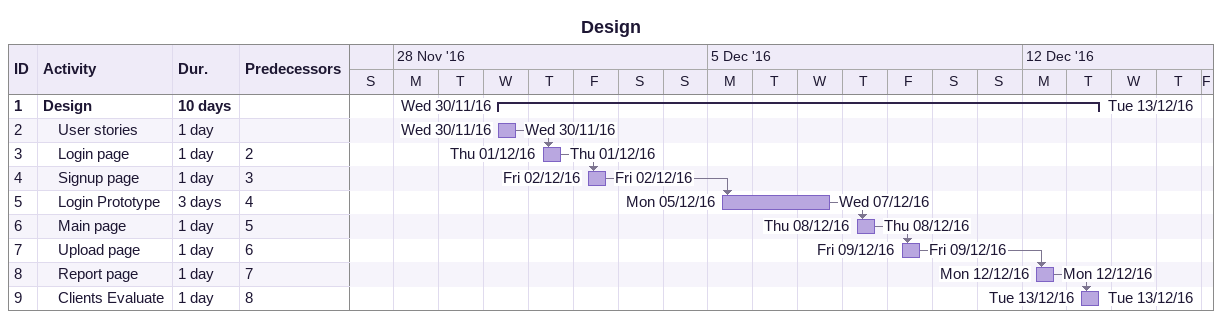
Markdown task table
Design

| ID | Level | Task | Duration | Start | Finish | Predecessors |
|---|---|---|---|---|---|---|
| 1 | 1 | **Design** | 10d | 2016-11-30 | 2016-12-13 |  |
| 2 | 2 | User stories | 1d | 2016-11-30 | 2016-11-30 |  |
| 3 | 2 | Login page | 1d | 2016-12-01 | 2016-12-01 | 2 |
| 4 | 2 | Signup page | 1d | 2016-12-02 | 2016-12-02 | 3 |
| 5 | 2 | Login Prototype | 3d | 2016-12-05 | 2016-12-07 | 4 |
| 6 | 2 | Main page | 1d | 2016-12-08 | 2016-12-08 | 5 |
| 7 | 2 | Upload page | 1d | 2016-12-09 | 2016-12-09 | 6 |
| 8 | 2 | Report page | 1d | 2016-12-12 | 2016-12-12 | 7 |
| 9 | 2 | Clients Evaluate | 1d | 2016-12-13 | 2016-12-13 | 8 |
